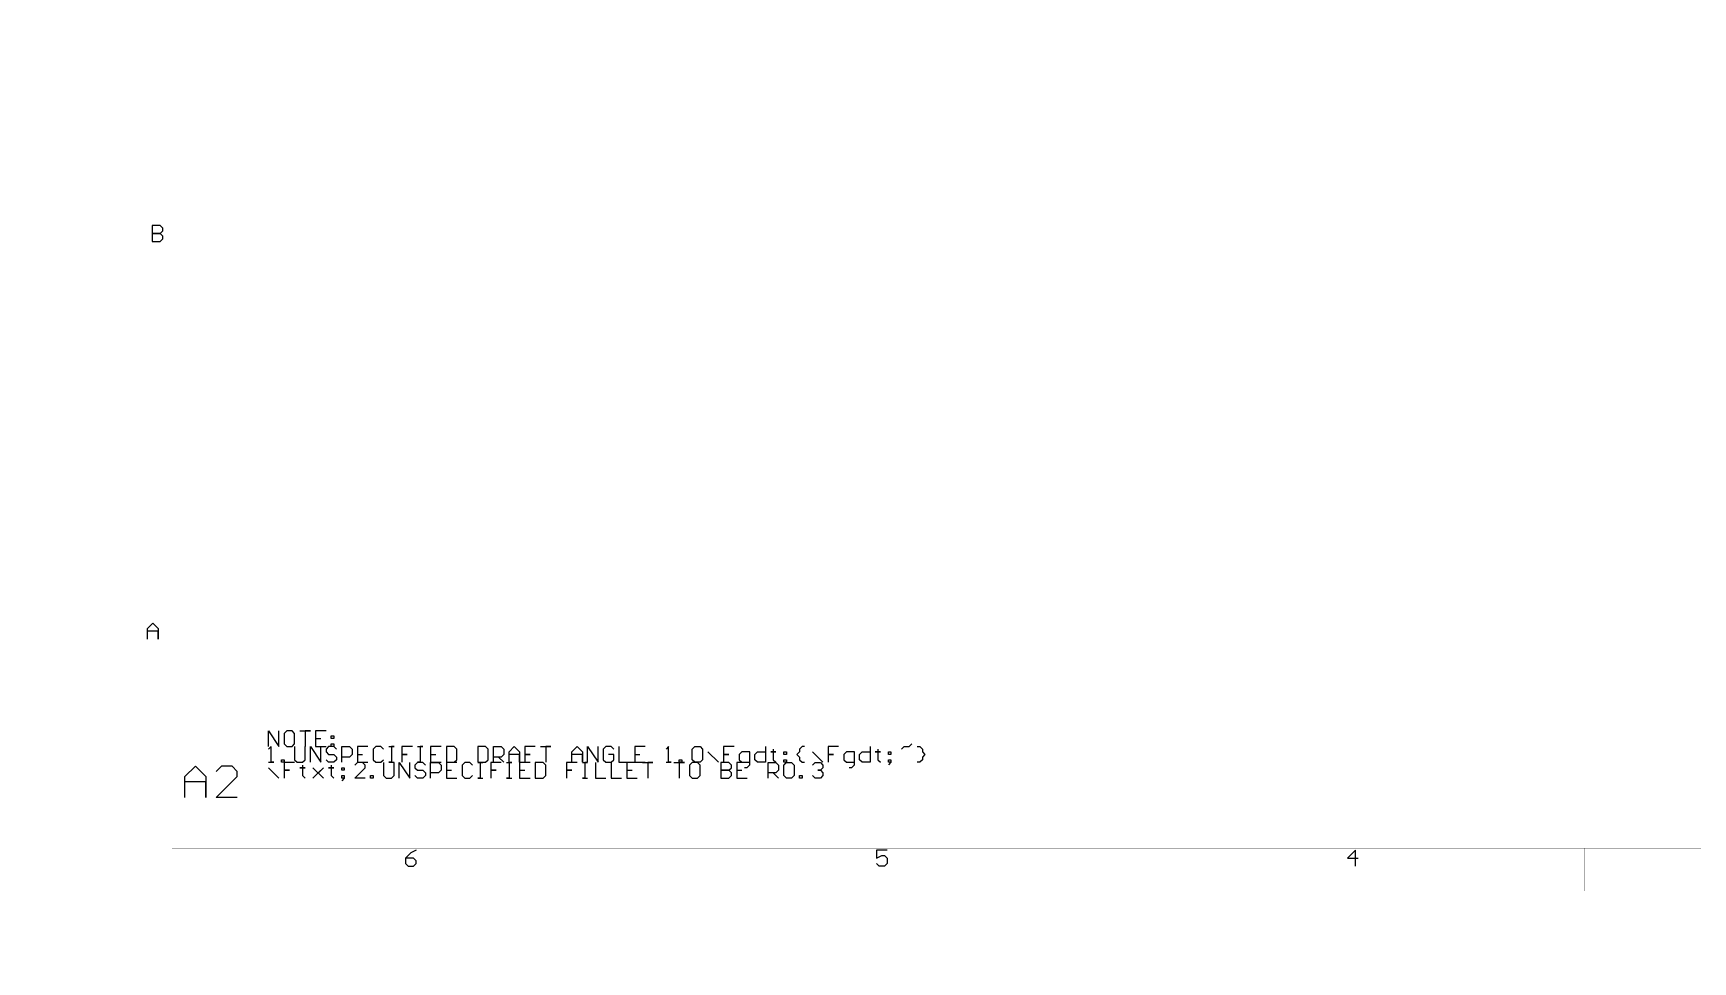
# Model space of a CAD drawing. Header units: millimetres. Extents: x 235 to 830, y 272 to 692.
# Drawn here: x 235.2 to 552.3, y 272 to 449.5 of the extents above; entities that cross this region are included whole.
import ezdxf

# ---------------------------------------------------------------- set-up
doc = ezdxf.new("R2010")
doc.units = ezdxf.units.MM
doc.layers.add('Mechanical1', color=6, linetype='Continuous')

msp = doc.modelspace()

# ---------------------------------------------------------------- linework, layer by layer
at = {"layer": 'Mechanical1'}
for p, q in [((257.91, 412.73), (257.91, 409.65)), ((259.44, 412.73), (257.91, 412.73)), ((259.96, 412.22), (259.44, 412.73)), ((259.44, 411.19), (257.91, 411.19)), ((257.91, 411.19), (259.44, 411.19)), ((257.91, 409.65), (259.44, 409.65)), ((259.44, 411.19), (259.96, 411.7)), ((259.96, 410.68), (259.44, 411.19)), ((259.44, 409.65), (259.96, 410.17)), ((259.96, 411.7), (259.96, 412.22)), ((259.96, 410.17), (259.96, 410.68)), ((257.03, 335.7), (258.05, 336.73)), ((258.05, 336.73), (259.08, 335.7)), ((257.03, 333.65), (257.03, 335.7)), ((259.08, 335.19), (257.03, 335.19)), ((259.08, 335.7), (259.08, 333.65)), ((259.08, 333.65), (259.08, 335.19)), ((280.15, 313.17), (280.15, 316.17)), ((280.15, 316.17), (282.15, 313.17)), ((282.15, 313.17), (282.15, 316.17)), ((283.65, 316.17), (283.15, 315.67)), ((283.15, 315.67), (283.15, 313.67)), ((284.65, 316.17), (283.65, 316.17)), ((285.15, 315.67), (284.65, 316.17)), ((285.15, 313.67), (285.15, 315.67)), ((286.15, 316.17), (288.15, 316.17)), ((288.15, 316.17), (287.15, 316.17)), ((287.15, 316.17), (287.15, 313.17)), ((291.14, 316.17), (289.14, 316.17)), ((289.14, 316.17), (289.14, 313.17)), ((289.14, 314.67), (290.14, 314.67)), ((292.14, 315.17), (292.64, 315.17)), ((292.14, 314.67), (292.14, 315.17)), ((292.64, 314.67), (292.14, 314.67)), ((292.64, 315.17), (292.64, 314.67)), ((280.65, 313.14), (280.15, 312.64)), ((280.65, 310.14), (280.65, 313.14)), ((283.15, 313.67), (283.65, 313.17)), ((283.65, 313.17), (284.65, 313.17)), ((284.65, 313.17), (285.15, 313.67)), ((285.15, 313.14), (285.15, 310.64)), ((287.15, 310.64), (287.15, 313.14)), ((288.15, 310.14), (288.15, 313.14)), ((288.15, 313.14), (290.14, 310.14)), ((289.14, 313.17), (291.14, 313.17)), ((290.14, 310.14), (290.14, 313.14)), ((291.64, 313.14), (291.14, 312.64)), ((291.14, 312.64), (291.14, 312.14)), ((291.14, 312.14), (291.64, 311.64)), ((292.64, 313.14), (291.64, 313.14)), ((291.64, 311.64), (292.64, 311.64)), ((292.14, 313.67), (292.64, 313.67)), ((292.14, 313.17), (292.14, 313.67)), ((292.64, 313.17), (292.14, 313.17)), ((292.64, 313.67), (292.64, 313.17)), ((293.14, 312.64), (292.64, 313.14)), ((292.64, 311.64), (293.14, 311.14)), ((293.14, 311.14), (293.14, 310.64)), ((294.14, 310.14), (294.14, 313.14)), ((294.14, 313.14), (295.64, 313.14)), ((295.64, 311.14), (294.14, 311.14)), ((295.64, 313.14), (296.14, 312.64)), ((296.14, 311.64), (295.64, 311.14)), ((296.14, 312.64), (296.14, 311.64)), ((299.14, 313.14), (297.14, 313.14)), ((297.14, 313.14), (297.14, 310.14)), ((297.14, 311.64), (298.14, 311.64)), ((300.64, 313.14), (300.14, 312.64)), ((300.14, 312.64), (300.14, 310.64)), ((301.64, 313.14), (300.64, 313.14)), ((302.14, 312.64), (301.64, 313.14)), ((303.14, 313.14), (304.14, 313.14)), ((304.14, 313.14), (303.64, 313.14)), ((303.64, 313.14), (303.64, 310.14)), ((307.64, 313.14), (305.64, 313.14)), ((305.64, 313.14), (305.64, 311.64)), ((305.64, 311.64), (306.64, 311.64)), ((306.64, 311.64), (305.64, 311.64)), ((305.64, 311.64), (305.64, 310.14)), ((308.64, 313.14), (309.64, 313.14)), ((309.64, 313.14), (309.14, 313.14)), ((309.14, 313.14), (309.14, 310.14)), ((313.14, 313.14), (311.14, 313.14)), ((311.14, 313.14), (311.14, 310.14)), ((311.14, 311.64), (312.14, 311.64)), ((314.14, 313.14), (314.14, 310.14)), ((315.64, 313.14), (314.14, 313.14)), ((316.14, 312.64), (315.64, 313.14)), ((316.14, 310.64), (316.14, 312.64)), ((320.13, 313.14), (320.13, 310.14)), ((321.63, 313.14), (320.13, 313.14)), ((322.13, 312.64), (321.63, 313.14)), ((322.13, 310.64), (322.13, 312.64)), ((323.13, 310.14), (323.13, 313.14)), ((323.13, 313.14), (324.63, 313.14)), ((324.63, 311.14), (323.13, 311.14)), ((324.13, 311.14), (325.13, 310.14)), ((324.63, 313.14), (325.13, 312.64)), ((325.13, 311.64), (324.63, 311.14)), ((325.13, 312.64), (325.13, 311.64)), ((326.13, 312.14), (327.13, 313.14)), ((326.13, 310.14), (326.13, 312.14)), ((328.13, 311.64), (326.13, 311.64)), ((327.13, 313.14), (328.13, 312.14)), ((328.13, 312.14), (328.13, 310.14)), ((328.13, 310.14), (328.13, 311.64)), ((331.13, 313.14), (329.13, 313.14)), ((329.13, 313.14), (329.13, 311.64)), ((329.13, 311.64), (330.13, 311.64)), ((330.13, 311.64), (329.13, 311.64)), ((329.13, 311.64), (329.13, 310.14)), ((332.13, 313.14), (334.13, 313.14)), ((334.13, 313.14), (333.13, 313.14)), ((333.13, 313.14), (333.13, 310.14)), ((338.13, 312.14), (339.13, 313.14)), ((338.13, 310.14), (338.13, 312.14)), ((340.13, 311.64), (338.13, 311.64)), ((339.13, 313.14), (340.13, 312.14)), ((340.13, 312.14), (340.13, 310.14)), ((340.13, 310.14), (340.13, 311.64)), ((341.13, 310.14), (341.13, 313.14)), ((341.13, 313.14), (343.13, 310.14)), ((343.13, 310.14), (343.13, 313.14)), ((344.63, 313.14), (344.13, 312.64)), ((344.13, 312.64), (344.13, 310.64)), ((345.63, 313.14), (344.63, 313.14)), ((346.13, 311.64), (345.13, 311.64)), ((346.13, 312.64), (345.63, 313.14)), ((346.13, 310.64), (346.13, 311.64)), ((347.13, 313.14), (347.13, 310.14)), ((352.12, 313.14), (350.13, 313.14)), ((350.13, 313.14), (350.13, 310.14)), ((350.13, 311.64), (351.12, 311.64)), ((356.62, 313.14), (356.12, 312.64)), ((356.62, 310.14), (356.62, 313.14)), ((361.12, 312.64), (361.62, 313.14)), ((361.12, 310.64), (361.12, 312.64)), ((361.62, 313.14), (362.62, 313.14)), ((362.62, 313.14), (363.12, 312.64)), ((363.12, 312.64), (363.12, 310.64)), ((366.12, 310.14), (364.12, 312.14)), ((369.12, 313.14), (367.12, 313.14)), ((367.12, 313.14), (367.12, 311.64)), ((367.12, 311.64), (368.12, 311.64)), ((368.12, 311.64), (367.12, 311.64)), ((367.12, 311.64), (367.12, 310.14)), ((370.62, 312.14), (370.12, 311.64)), ((370.12, 311.64), (370.12, 310.64)), ((372.12, 312.14), (370.62, 312.14)), ((372.12, 309.64), (372.12, 312.14)), ((373.12, 311.64), (373.62, 312.14)), ((373.12, 310.64), (373.12, 311.64)), ((373.62, 312.14), (375.12, 312.14)), ((375.12, 313.14), (375.12, 310.14)), ((376.62, 312.14), (376.12, 312.14)), ((376.12, 312.14), (377.12, 312.14)), ((376.62, 312.64), (376.62, 312.14)), ((377.12, 312.14), (376.62, 312.14)), ((376.62, 312.14), (376.62, 310.64)), ((378.62, 311.64), (378.62, 312.14)), ((378.62, 312.14), (379.12, 312.14)), ((379.12, 311.64), (378.62, 311.64)), ((379.12, 312.14), (379.12, 311.64)), ((381.61, 312.14), (381.12, 311.64)), ((381.12, 311.64), (381.61, 311.14)), ((382.11, 313.14), (381.61, 312.64)), ((381.61, 312.64), (381.61, 312.14)), ((381.61, 311.14), (381.61, 310.64)), ((382.61, 313.14), (382.11, 313.14)), ((386.11, 310.14), (384.11, 312.14)), ((389.11, 313.14), (387.11, 313.14)), ((387.11, 313.14), (387.11, 311.64)), ((387.11, 311.64), (388.11, 311.64)), ((388.11, 311.64), (387.11, 311.64)), ((387.11, 311.64), (387.11, 310.14)), ((390.61, 312.14), (390.11, 311.64)), ((390.11, 311.64), (390.11, 310.64)), ((392.11, 312.14), (390.61, 312.14)), ((392.11, 309.64), (392.11, 312.14)), ((393.11, 311.64), (393.61, 312.14)), ((393.11, 310.64), (393.11, 311.64)), ((393.61, 312.14), (395.11, 312.14)), ((395.11, 313.14), (395.11, 310.14)), ((396.61, 312.14), (396.11, 312.14)), ((396.11, 312.14), (397.11, 312.14)), ((396.61, 312.64), (396.61, 312.14)), ((397.11, 312.14), (396.61, 312.14)), ((396.61, 312.14), (396.61, 310.64)), ((398.61, 311.64), (398.61, 312.14)), ((398.61, 312.14), (399.11, 312.14)), ((399.11, 311.64), (398.61, 311.64)), ((399.11, 312.14), (399.11, 311.64)), ((401.11, 312.64), (401.61, 313.14)), ((401.61, 313.14), (402.61, 313.14)), ((402.61, 313.14), (403.11, 313.64)), ((404.11, 313.14), (404.61, 313.14)), ((404.61, 313.14), (405.11, 312.64)), ((405.11, 312.64), (405.11, 312.14)), ((405.11, 312.14), (405.61, 311.64)), ((405.61, 311.64), (405.11, 311.14)), ((405.11, 311.14), (405.11, 310.64)), ((264.18, 307.41), (266.18, 309.41)), ((266.18, 309.41), (268.18, 307.41)), ((271.18, 309.41), (270.18, 308.41)), ((273.18, 309.41), (271.18, 309.41)), ((274.18, 308.41), (273.18, 309.41)), ((274.18, 307.41), (274.18, 308.41)), ((280.15, 310.14), (281.15, 310.14)), ((282.15, 307.11), (280.15, 309.11)), ((281.15, 310.14), (280.65, 310.14)), ((282.65, 310.14), (282.65, 310.64)), ((282.65, 310.64), (283.15, 310.64)), ((283.15, 310.14), (282.65, 310.14)), ((283.15, 310.64), (283.15, 310.14)), ((285.15, 310.11), (283.15, 310.11)), ((283.15, 310.11), (283.15, 308.61)), ((283.15, 308.61), (284.15, 308.61)), ((284.15, 308.61), (283.15, 308.61)), ((283.15, 308.61), (283.15, 307.11)), ((285.15, 310.64), (285.65, 310.14)), ((285.65, 310.14), (286.65, 310.14)), ((286.65, 309.11), (286.15, 309.11)), ((286.15, 309.11), (287.15, 309.11)), ((286.65, 310.14), (287.15, 310.64)), ((286.65, 309.61), (286.65, 309.11)), ((287.15, 309.11), (286.65, 309.11)), ((286.65, 309.11), (286.65, 307.61)), ((288.65, 309.11), (290.64, 307.11)), ((290.64, 309.11), (288.65, 307.11)), ((289.64, 308.11), (290.64, 309.11)), ((290.64, 307.11), (289.64, 308.11)), ((291.64, 310.14), (291.14, 310.64)), ((292.64, 310.14), (291.64, 310.14)), ((292.14, 309.11), (291.64, 309.11)), ((291.64, 309.11), (292.64, 309.11)), ((292.14, 309.61), (292.14, 309.11)), ((292.64, 309.11), (292.14, 309.11)), ((292.14, 309.11), (292.14, 307.61)), ((293.14, 310.64), (292.64, 310.14)), ((294.14, 308.61), (294.14, 309.11)), ((294.14, 309.11), (294.64, 309.11)), ((294.64, 308.61), (294.14, 308.61)), ((294.64, 309.11), (294.64, 308.61)), ((297.14, 310.11), (296.64, 309.61)), ((296.64, 307.11), (298.64, 309.11)), ((297.14, 310.14), (299.14, 310.14)), ((298.14, 310.11), (297.14, 310.11)), ((298.64, 309.61), (298.14, 310.11)), ((298.64, 309.11), (298.64, 309.61)), ((300.14, 310.64), (300.64, 310.14)), ((300.64, 310.14), (301.64, 310.14)), ((301.64, 310.14), (302.14, 310.64)), ((302.14, 310.11), (302.14, 307.61)), ((303.64, 310.14), (303.14, 310.14)), ((303.14, 310.14), (304.14, 310.14)), ((304.14, 307.61), (304.14, 310.11)), ((305.14, 307.11), (305.14, 310.11)), ((305.14, 310.11), (307.14, 307.11)), ((307.14, 307.11), (307.14, 310.11)), ((308.64, 310.11), (308.14, 309.61)), ((308.14, 309.61), (308.14, 309.11)), ((308.14, 309.11), (308.64, 308.61)), ((309.14, 310.14), (308.64, 310.14)), ((308.64, 310.14), (309.64, 310.14)), ((309.64, 310.11), (308.64, 310.11)), ((308.64, 308.61), (309.64, 308.61)), ((310.14, 309.61), (309.64, 310.11)), ((309.64, 308.61), (310.14, 308.11)), ((310.14, 308.11), (310.14, 307.61)), ((311.14, 310.14), (313.14, 310.14)), ((311.14, 307.11), (311.14, 310.11)), ((311.14, 310.11), (312.64, 310.11)), ((312.64, 308.11), (311.14, 308.11)), ((312.64, 310.11), (313.14, 309.61)), ((313.14, 308.61), (312.64, 308.11)), ((313.14, 309.61), (313.14, 308.61)), ((314.14, 310.14), (315.64, 310.14)), ((316.14, 310.11), (314.14, 310.11)), ((314.14, 310.11), (314.14, 307.11)), ((314.14, 308.61), (315.14, 308.61)), ((315.64, 310.14), (316.14, 310.64)), ((317.64, 310.11), (317.14, 309.61)), ((317.14, 309.61), (317.14, 307.61)), ((318.64, 310.11), (317.64, 310.11)), ((319.14, 309.61), (318.64, 310.11)), ((320.13, 310.14), (321.63, 310.14)), ((320.13, 310.11), (321.13, 310.11)), ((321.13, 310.11), (320.63, 310.11)), ((320.63, 310.11), (320.63, 307.11)), ((321.63, 310.14), (322.13, 310.64)), ((324.63, 310.11), (322.63, 310.11)), ((322.63, 310.11), (322.63, 308.61)), ((322.63, 308.61), (323.63, 308.61)), ((323.63, 308.61), (322.63, 308.61)), ((322.63, 308.61), (322.63, 307.11)), ((325.63, 310.11), (326.63, 310.11)), ((326.63, 310.11), (326.13, 310.11)), ((326.13, 310.11), (326.13, 307.11)), ((330.13, 310.11), (328.13, 310.11)), ((328.13, 310.11), (328.13, 307.11)), ((328.13, 308.61), (329.13, 308.61)), ((331.13, 310.11), (331.13, 307.11)), ((332.63, 310.11), (331.13, 310.11)), ((333.13, 309.61), (332.63, 310.11)), ((333.13, 307.61), (333.13, 309.61)), ((339.13, 310.11), (337.13, 310.11)), ((337.13, 310.11), (337.13, 308.61)), ((337.13, 308.61), (338.13, 308.61)), ((338.13, 308.61), (337.13, 308.61)), ((337.13, 308.61), (337.13, 307.11)), ((340.13, 310.11), (341.13, 310.11)), ((341.13, 310.11), (340.63, 310.11)), ((340.63, 310.11), (340.63, 307.11)), ((342.63, 310.11), (342.63, 307.11)), ((344.13, 310.64), (344.63, 310.14)), ((344.63, 310.14), (345.63, 310.14)), ((345.63, 310.14), (346.13, 310.64)), ((345.63, 310.11), (345.63, 307.11)), ((347.13, 310.14), (349.13, 310.14)), ((350.62, 310.11), (348.63, 310.11)), ((348.63, 310.11), (348.63, 307.11)), ((348.63, 308.61), (349.63, 308.61)), ((350.13, 310.14), (352.12, 310.14)), ((351.62, 310.11), (353.62, 310.11)), ((353.62, 310.11), (352.62, 310.11)), ((352.62, 310.11), (352.62, 307.11)), ((356.12, 310.14), (357.12, 310.14)), ((357.12, 310.14), (356.62, 310.14)), ((357.62, 310.11), (359.62, 310.11)), ((358.62, 310.14), (358.62, 310.64)), ((358.62, 310.64), (359.12, 310.64)), ((359.12, 310.14), (358.62, 310.14)), ((359.62, 310.11), (358.62, 310.11)), ((358.62, 310.11), (358.62, 307.11)), ((359.12, 310.64), (359.12, 310.14)), ((361.12, 310.11), (360.62, 309.61)), ((360.62, 309.61), (360.62, 307.61)), ((361.62, 310.14), (361.12, 310.64)), ((362.12, 310.11), (361.12, 310.11)), ((362.62, 310.14), (361.62, 310.14)), ((362.62, 309.61), (362.12, 310.11)), ((363.12, 310.64), (362.62, 310.14)), ((362.62, 307.61), (362.62, 309.61)), ((366.62, 310.11), (366.62, 307.11)), ((368.12, 310.11), (366.62, 310.11)), ((368.12, 308.61), (366.62, 308.61)), ((366.62, 308.61), (368.12, 308.61)), ((368.62, 309.61), (368.12, 310.11)), ((368.12, 308.61), (368.62, 309.11)), ((368.62, 308.11), (368.12, 308.61)), ((368.62, 309.11), (368.62, 309.61)), ((368.62, 307.61), (368.62, 308.11)), ((371.62, 310.11), (369.62, 310.11)), ((369.62, 310.11), (369.62, 307.11)), ((369.62, 308.61), (370.62, 308.61)), ((370.12, 310.64), (370.62, 310.14)), ((370.62, 310.14), (372.12, 310.14)), ((371.12, 309.14), (371.62, 309.14)), ((371.62, 309.14), (372.12, 309.64)), ((373.62, 310.14), (373.12, 310.64)), ((375.12, 310.14), (373.62, 310.14)), ((375.62, 307.11), (375.62, 310.11)), ((375.62, 310.11), (377.12, 310.11)), ((377.12, 308.11), (375.62, 308.11)), ((376.62, 310.64), (377.12, 310.14)), ((376.62, 308.11), (377.62, 307.11)), ((377.12, 310.11), (377.62, 309.61)), ((377.62, 308.61), (377.12, 308.11)), ((377.62, 309.61), (377.62, 308.61)), ((378.62, 310.64), (379.12, 310.64)), ((378.62, 310.14), (378.62, 310.64)), ((379.12, 310.14), (378.62, 309.64)), ((379.12, 310.14), (378.62, 310.14)), ((378.62, 309.61), (379.12, 310.11)), ((378.62, 307.61), (378.62, 309.61)), ((379.12, 310.64), (379.12, 310.14)), ((379.12, 310.11), (380.12, 310.11)), ((380.12, 310.11), (380.62, 309.61)), ((380.62, 309.61), (380.62, 307.61)), ((381.61, 310.64), (382.11, 310.14)), ((382.11, 310.14), (382.61, 310.14)), ((384.11, 309.61), (384.61, 310.11)), ((384.61, 310.11), (385.61, 310.11)), ((385.61, 308.61), (385.11, 308.61)), ((385.11, 308.61), (385.61, 308.61)), ((385.61, 310.11), (386.11, 309.61)), ((386.11, 309.11), (385.61, 308.61)), ((385.61, 308.61), (386.11, 308.11)), ((386.11, 309.61), (386.11, 309.11)), ((386.11, 308.11), (386.11, 307.61)), ((390.11, 310.64), (390.61, 310.14)), ((390.61, 310.14), (392.11, 310.14)), ((391.11, 309.14), (391.61, 309.14)), ((391.61, 309.14), (392.11, 309.64)), ((393.61, 310.14), (393.11, 310.64)), ((395.11, 310.14), (393.61, 310.14)), ((396.61, 310.64), (397.11, 310.14)), ((398.61, 310.64), (399.11, 310.64)), ((398.61, 310.14), (398.61, 310.64)), ((399.11, 310.14), (398.61, 309.64)), ((399.11, 310.14), (398.61, 310.14)), ((399.11, 310.64), (399.11, 310.14)), ((404.61, 310.14), (404.11, 310.14)), ((405.11, 310.64), (404.61, 310.14)), ((264.18, 303.41), (264.18, 307.41)), ((268.18, 306.41), (264.18, 306.41)), ((268.18, 307.41), (268.18, 303.41)), ((268.18, 303.41), (268.18, 306.41)), ((270.18, 303.41), (274.18, 307.41)), ((286.65, 307.61), (287.15, 307.11)), ((292.14, 307.61), (292.64, 307.11)), ((294.14, 307.61), (294.64, 307.61)), ((294.14, 307.11), (294.14, 307.61)), ((294.64, 307.11), (294.14, 306.61)), ((294.64, 307.11), (294.14, 307.11)), ((294.64, 307.61), (294.64, 307.11)), ((298.64, 307.11), (296.64, 307.11)), ((299.64, 307.11), (299.64, 307.61)), ((299.64, 307.61), (300.14, 307.61)), ((300.14, 307.11), (299.64, 307.11)), ((300.14, 307.61), (300.14, 307.11)), ((302.14, 307.61), (302.64, 307.11)), ((302.64, 307.11), (303.64, 307.11)), ((303.64, 307.11), (304.14, 307.61)), ((308.64, 307.11), (308.14, 307.61)), ((309.64, 307.11), (308.64, 307.11)), ((310.14, 307.61), (309.64, 307.11)), ((314.14, 307.11), (316.14, 307.11)), ((317.14, 307.61), (317.64, 307.11)), ((317.64, 307.11), (318.64, 307.11)), ((318.64, 307.11), (319.14, 307.61)), ((320.63, 307.11), (320.13, 307.11)), ((320.13, 307.11), (321.13, 307.11)), ((326.13, 307.11), (325.63, 307.11)), ((325.63, 307.11), (326.63, 307.11)), ((328.13, 307.11), (330.13, 307.11)), ((331.13, 307.11), (332.63, 307.11)), ((332.63, 307.11), (333.13, 307.61)), ((340.63, 307.11), (340.13, 307.11)), ((340.13, 307.11), (341.13, 307.11)), ((342.63, 307.11), (344.63, 307.11)), ((345.63, 307.11), (347.63, 307.11)), ((348.63, 307.11), (350.62, 307.11)), ((360.62, 307.61), (361.12, 307.11)), ((361.12, 307.11), (362.12, 307.11)), ((362.12, 307.11), (362.62, 307.61)), ((366.62, 307.11), (368.12, 307.11)), ((368.12, 307.11), (368.62, 307.61)), ((369.62, 307.11), (371.62, 307.11)), ((379.12, 307.11), (378.62, 307.61)), ((380.12, 307.11), (379.12, 307.11)), ((380.62, 307.61), (380.12, 307.11)), ((381.61, 307.11), (381.61, 307.61)), ((381.61, 307.61), (382.11, 307.61)), ((382.11, 307.11), (381.61, 307.11)), ((382.11, 307.61), (382.11, 307.11)), ((384.61, 307.11), (384.11, 307.61)), ((385.61, 307.11), (384.61, 307.11)), ((386.11, 307.61), (385.61, 307.11)), ((274.18, 303.41), (270.18, 303.41)), ((307.35, 292.85), (306.33, 291.82)), ((306.33, 291.82), (306.33, 290.8)), ((307.86, 291.82), (306.33, 291.82)), ((308.38, 293.36), (307.35, 292.85)), ((308.38, 291.31), (307.86, 291.82)), ((398.38, 293.36), (396.33, 293.36)), ((396.33, 293.36), (396.33, 291.82)), ((396.33, 291.82), (397.35, 292.33)), ((397.35, 292.33), (397.86, 292.33)), ((397.86, 292.33), (398.38, 291.82)), ((398.38, 291.82), (398.38, 290.8)), ((487.86, 293.36), (486.33, 291.82)), ((486.33, 291.82), (488.38, 291.82)), ((487.86, 290.28), (487.86, 293.36)), ((306.33, 290.8), (306.84, 290.28)), ((306.84, 290.28), (307.86, 290.28)), ((307.86, 290.28), (308.38, 290.8)), ((308.38, 290.8), (308.38, 291.31)), ((396.84, 290.28), (396.33, 290.8)), ((397.86, 290.28), (396.84, 290.28)), ((398.38, 290.8), (397.86, 290.28))]:
    msp.add_line(p, q, dxfattribs=at)
at = {"layer": 'Mechanical1', "const_width": 0.0127}
for points in [[(235.19, 272.02), (235.19, 692.02)], [(261.71, 293.73), (261.71, 673.73)], [(249.41, 445.73), (261.71, 445.73)], [(249.41, 369.73), (261.71, 369.73)], [(261.71, 293.73), (801.71, 293.73)], [(351.71, 285.53), (351.71, 293.73)], [(441.71, 285.53), (441.71, 293.73)], [(531.71, 285.53), (531.71, 293.73)], [(235.19, 272.02), (829.19, 272.02)]]:
    msp.add_lwpolyline(points, dxfattribs=at)
at = {"layer": 'Mechanical1', "const_width": 0.00635}
for points in [[(249.4, 445.73, 1), (249.41, 445.73, 1)], [(261.71, 445.73, 1), (261.72, 445.73, 1)], [(249.4, 369.73, 1), (249.41, 369.73, 1)], [(261.71, 369.73, 1), (261.72, 369.73, 1)], [(261.71, 293.73, 1), (261.72, 293.73, 1)], [(261.71, 293.73, 1), (261.72, 293.73, 1)], [(351.71, 293.73, 1), (351.72, 293.73, 1)], [(441.71, 293.73, 1), (441.72, 293.73, 1)], [(531.71, 293.73, 1), (531.72, 293.73, 1)], [(351.71, 285.53, 1), (351.72, 285.53, 1)], [(441.71, 285.53, 1), (441.72, 285.53, 1)], [(531.71, 285.53, 1), (531.72, 285.53, 1)], [(235.19, 272.02, 1), (235.19, 272.02, 1)], [(235.19, 272.02, 1), (235.19, 272.02, 1)]]:
    msp.add_lwpolyline(points, format="xyb", close=True, dxfattribs=at)

doc.saveas('drawing.dxf')
